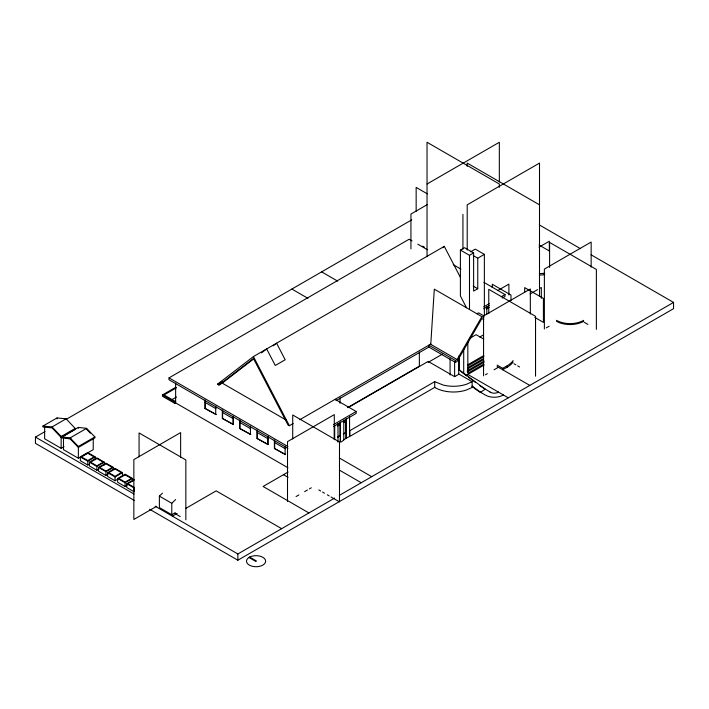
<?xml version="1.0" encoding="UTF-8"?>
<svg xmlns="http://www.w3.org/2000/svg" width="709" height="709" viewBox="0 0 709 709"><rect width="100%" height="100%" fill="white"/><g stroke="black" fill="none" stroke-linecap="round" stroke-linejoin="round"><path stroke-width="1.06" d="M336.039 400.682L429.007 347.011L429.007 345.256L430.78 344.078L434.307 289.166L483.786 317.729M480.179 392.529L485.186 389.223L459.157 369.752M429.007 345.256L455.444 360.518L457.092 359.56L481.881 316.631M175.362 512.66L171.782 514.725L159.383 507.573L159.383 496.123L162.467 493.154M171.782 514.725L171.782 503.284L175.637 499.57M254.159 358.55L222.227 383.126L218.921 385.04L217.503 384.216L253.441 356.556L444.286 246.369L460.318 277.219M218.921 385.04L253.441 358.462L287.969 424.904L289.378 425.719L293.189 423.521M261.497 352.896L265.804 349.581M273.133 345.85L276.581 343.2L285.178 359.755L275.269 365.481L266.664 348.925M442.531 247.725L444.286 246.369M427.031 184.012L499.34 142.27L499.34 181.956M42.974 426.047L57.021 417.938L66.105 418.815L75.198 428.431L75.198 429.388L61.151 437.497L52.067 427.882L42.974 427.004L42.974 426.047L52.067 426.924L66.105 418.815M427.11 204.706L410.936 214.047L410.936 248.886M134.258 500.403L35.45 443.355L35.45 437.099L45.021 431.568M66.07 419.418L411.796 219.817M75.198 428.431L61.151 436.54L52.067 426.924M61.843 436.939L78.362 427.403L86.622 428.351L94.882 436.939L94.882 437.896L78.362 447.432L70.102 438.853L61.843 437.896L61.843 436.939L70.102 437.896L86.622 428.351M287.898 448.407L169.026 379.776L169.026 377.87L409.173 239.217L412.053 240.874M70.102 438.853L70.927 438.375M44.632 426.605L44.632 438.774L61.151 448.31L64.014 446.661M287.925 467.736L175.637 402.907L174.804 403.386L162.414 396.225L162.414 394.957L175.814 387.22M176.488 387.788L164.071 394.957L175.637 401.631L174.804 402.109L162.414 394.957M93.234 438.614L93.234 449.657L78.362 458.244L78.362 446.484L94.882 436.939M171.729 399.761L176.514 396.996M89.644 463.961L87.792 465.033L80.356 460.735L80.356 456.924L87.792 452.626L95.228 456.924L95.228 459.786M217.503 384.216L222.298 381.451M80.356 456.924L87.792 461.213L95.228 456.924M98.737 469.207L96.876 470.28L89.44 465.981L89.44 462.171L96.876 457.872L104.312 462.171L104.312 465.033M466.522 307.768L460.398 295.981L460.398 250.073L464.528 247.689L473.621 252.936L473.621 291.098L477.751 288.714L477.751 258.182L484.362 254.371L484.362 315.744M89.44 462.171L96.876 466.46L104.312 462.171M470.546 251.846L475.269 249.125L484.362 254.371M107.821 474.454L105.969 475.526L98.533 471.228L98.533 467.417L105.969 463.119L113.405 467.417L113.405 469.323M460.398 250.073L469.491 255.32L473.621 252.936M204.981 408.402L215.997 414.446L204.981 408.402L204.981 399.911M98.533 467.417L105.969 471.707L113.405 467.417M118.766 478.628L115.053 480.773L107.617 476.475L107.617 472.664L115.053 468.374L122.489 472.664L122.489 476.475M107.617 472.664L115.053 476.953L122.489 472.664M126.964 485.505L125.103 486.578L117.667 482.28L117.667 478.469L125.103 474.17L132.539 478.469L132.539 481.331M222.334 409.926L222.334 418.425L233.35 424.461L233.35 416.75M117.667 478.469L125.103 482.758L132.539 478.469M126.76 483.715L134.196 488.005L134.196 491.824L126.76 487.526L126.76 483.715L134.196 479.417M134.196 480.055L127.859 483.715L134.196 487.367M539.026 247.175L549.324 241.228L549.324 251.03M222.334 418.425L233.35 424.461M239.686 428.44L250.702 434.475L239.686 428.44L239.686 419.941M497.656 290.593L508.894 284.105L508.894 294.988M483.733 306.837L489.281 303.629M501.307 296.681L505.012 294.545L505.012 296.451L502.238 298.055M257.03 429.955L257.03 438.454L268.046 444.499L268.046 436.788M483.733 308.743L489.281 305.535M476.927 313.768L478.575 312.82L484.15 316.037M487.11 308.3L488.767 307.343M486.56 308.929L489.042 307.502M299.854 419.675L430.78 344.078M156.689 506.288L133.85 519.475L133.85 459.592L180.627 432.587L180.627 457.633M257.03 438.454L268.046 444.499M530.084 293.969L537.573 289.644M539.452 288.563L541.321 287.482L541.321 298.374M274.383 448.469L285.399 454.513L274.383 448.469L274.383 439.97M347.685 407.56L419.356 366.181L419.356 352.036M348.092 407.64L428.183 361.404L454.62 376.665L459.024 374.122L472.123 381.681L472.123 387.406L466.682 389.906A25.905 14.96 0 0 1 434.714 387.389L349.838 436.389L349.838 430.664L434.714 381.664L443.24 385.076A25.905 14.96 0 0 0 466.682 384.181L472.123 381.681M428.183 362.352L442.434 354.128M469.447 338.53L476.094 334.692L483.715 339.088M479.771 337.023L483.441 334.905M172.376 516.152L177.135 513.405M185.705 508.459L216.165 490.867L281.65 528.675M333.425 424.638L356.175 411.504L356.175 413.418L333.425 426.543M337.449 425.737L340.205 424.461L340.205 422.475M343.227 422.396L345.983 421.128L345.983 419.134M337.723 425.896L340.205 424.461M343.502 422.555L345.983 421.128M428.484 346.861L455.444 362.423L457.092 361.466L481.881 318.545L483.786 319.644M337.449 437.178C344.264 430.921 335.906 447.698 343.776 439.881L343.776 420.056M343.227 433.846L345.983 432.57L345.983 438.295L343.776 439.881M337.723 437.338L340.205 435.911M343.502 434.005L345.983 432.57M467.958 364.665L483.839 355.501M467.958 365.782L483.839 356.618M467.603 367.732L483.485 358.568M288.058 472.052L263.083 486.48L308.911 512.935M345.983 438.295L349.564 436.549L349.564 416.724M467.603 368.848L483.485 359.676M467.258 370.798L484.061 361.094M467.258 371.915L484.061 362.21M546.284 327.859L549.138 326.211M483.715 364.16L467.834 373.324L467.834 341.765M466.185 375.389L484.15 365.02M485.461 374.751L487.358 373.652M494.022 369.806L497.824 367.608M497.08 365.091L502.69 368.326L507.325 365.658A26.1 15.066 0 0 0 513.094 360.597M513.094 362.033A26.1 15.066 0 0 1 507.325 367.085L502.69 369.761L502.69 368.326M296.07 496.566L298.923 494.917M304.631 491.629L307.484 489.981M309.39 488.882L311.286 487.783M155.138 506.199L237.861 553.959L334.604 498.108M339.363 495.361L673.55 302.415L673.55 308.672L237.861 560.216L149.608 509.266M498.542 392.015L497.656 392.494A5.317 3.066 0 0 1 490.885 392.494L490.008 392.015M65.618 437.763L67.736 438.002M539.505 204.83L467.204 163.088L467.204 166.393M539.248 224.877L580.503 248.691M591.049 254.788L673.55 302.415M539.07 245.048L549.502 251.075M427.323 193.841L416.156 187.398L416.156 211.344M473.204 255.559L477.751 258.182M584.163 322.258L587.921 324.43M422.608 246.112L424.301 247.087M417.805 244.197L427.385 249.728M453.264 264.67L460.93 269.092M483.928 282.377L505.012 294.545M534.799 317.41L543.413 322.382L543.413 298.427L524.704 287.624L524.704 291.984M473.204 286.09L477.751 288.714M513.936 363.735L515.815 364.816M517.694 365.906L519.573 366.987M497.08 366.518L529.8 385.412M321.629 271.866L337.688 281.136M430.655 344.299L457.092 359.56M467.834 374.441L508.318 397.811M490.141 392.086L479.816 385.687M291.869 289.05L307.919 298.321M335.082 399.335L356.175 411.504M334.418 439.252L334.418 425.817M222.227 383.126L286.48 420.224M339.248 457.934L371.711 476.678M339.646 470.253L361.244 482.723M169.026 377.87L287.898 446.502M205.264 402.526L215.997 408.721M222.608 412.541L233.35 418.735M239.961 422.555L250.702 428.759M257.305 432.57L268.046 438.774M274.658 442.584L285.399 448.788M318.828 489.937L320.707 491.018M322.586 492.108L324.465 493.189M327.283 494.82L329.162 495.901M331.041 496.991L339.496 501.866L339.496 441.991L292.72 414.987L292.72 438.933M283.467 474.702L288.058 477.352M159.383 496.123L171.782 503.284M174.574 513.325L180.21 516.577M78.362 458.244L63.491 449.657L63.491 437.515M249.657 557.106L256.41 561.005L255.736 561.395L248.974 557.496M35.45 437.099L134.072 494.04M460.877 371.516L466.903 376.018M468.622 377.312L475.509 382.461M472.123 386.024L480.223 392.086M472.123 386.502L477.441 390.482L485.186 394.948A12.337 7.125 0 0 0 503.363 394.948M86.622 429.308L90.38 433.208M70.102 437.896L78.362 446.484M253.441 356.556L289.378 425.719M596.375 329.313L596.375 269.438L549.599 242.425L549.599 267.47M591.155 267.116L591.155 242.07L544.379 269.083L544.379 328.958M539.505 296.344L539.505 163.088L467.204 204.83L467.204 250.038M535.543 376.204L535.543 316.329L488.767 289.325L488.767 313.591M530.332 314.007L530.332 288.971L483.556 315.975L483.556 375.85M510.985 300.492L510.985 295.05L492.276 284.247L492.276 287.517M507.325 365.658L507.325 367.085M499.34 187.318L499.34 184.012L427.031 142.27L427.031 256.782M486.835 306.439L486.835 314.149M469.491 255.32L469.491 309.478M463.704 348.846L463.704 373.599M462.933 214.402L462.933 249.24M459.157 355.829L459.157 370.222M458.75 357.602L458.75 374.166M455.444 360.518L455.444 362.423M454.62 361.395L454.62 376.63M450.073 358.754L450.073 374.999M434.714 381.664L434.714 387.389M346.258 418.629L346.258 438.454M345.708 420.969L345.708 432.41M340.48 421.97L340.48 441.796M340.036 397.829L340.036 403.261M339.921 424.301L339.921 435.751M337.998 423.397L337.998 442.124M334.692 425.303L334.692 439.624M334.285 439.669L334.285 414.632L287.508 441.636L287.508 501.511M285.124 446.174L285.124 454.673M274.658 440.599L274.658 448.31M267.772 436.159L267.772 444.658M257.305 430.585L257.305 438.295M250.428 426.144L250.428 434.635M239.961 420.57L239.961 428.28M237.861 553.959L237.861 560.216M233.075 416.121L233.075 424.62M222.608 410.555L222.608 418.266M215.722 406.106L215.722 414.605M205.264 400.532L205.264 408.242M185.847 519.83L185.847 459.955L139.07 432.942L139.07 456.897M175.637 383.082L175.637 402.907M174.804 402.109L174.804 403.386M125.103 482.758L125.103 486.578M115.053 476.953L115.053 480.773M105.969 471.707L105.969 475.526M96.876 466.46L96.876 470.28M87.792 461.213L87.792 465.033M78.362 427.403L78.362 428.351M61.151 436.15L61.151 448.31M57.021 417.938L57.021 418.895M544.716 274.498A8.969 5.185 0 0 1 539.363 274.906M544.716 273.062A8.969 5.185 0 0 1 539.363 273.479M583.622 321.31A19.17 11.069 0 0 1 556.512 321.31M583.622 320.362A19.17 11.069 0 0 1 556.512 320.362M249.293 557.292L248.469 557.832A9.58 5.53 0 0 0 253.999 566.597A9.58 5.53 0 0 0 265.423 560.004A9.58 5.53 0 0 0 250.242 556.813L249.293 557.292M87.792 453.264L81.455 456.924L87.792 460.575L94.12 456.924L87.792 453.264M96.876 458.51L90.539 462.171L96.876 465.822L103.213 462.171L96.876 458.51M105.969 463.757L99.632 467.417L105.969 471.077L112.297 467.417L105.969 463.757M115.053 469.004L108.716 472.664L115.053 476.324L121.39 472.664L115.053 469.004M125.103 474.808L118.766 478.469L125.103 482.12L131.44 478.469L125.103 474.808"/></g></svg>
